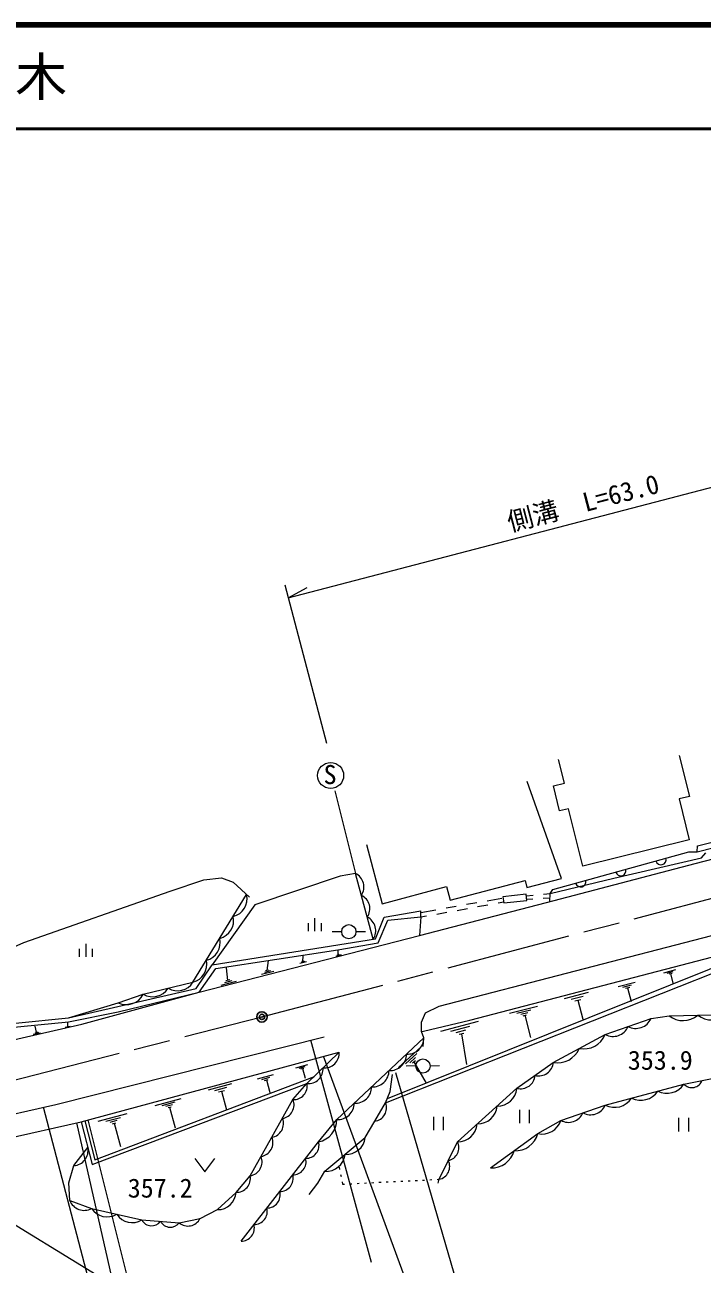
# Model space of a CAD drawing. Units: millimetres, scale not verified. Extents: x 40000 to 680000, y 20000 to 380000.
# Drawn here: x 435954 to 501072, y 260901 to 380000 of the extents above; entities that cross this region are included whole.
import ezdxf
from ezdxf.enums import TextEntityAlignment as Align

# ---------------------------------------------------------------- set-up
doc = ezdxf.new("R2010")
doc.units = ezdxf.units.MM
doc.header["$LTSCALE"] = 1000
doc.header["$PDMODE"] = 32
doc.header["$PDSIZE"] = 500
doc.linetypes.add('CHAIN', pattern=[18.5, 12, -1.5, 3.5, -1.5])
for name, color, linetype, lineweight in [('M-BGD', 7, 'Continuous', 13), ('M-BMK', 2, 'CHAIN', 13), ('M-BMK-SRVR', 3, 'Continuous', 25), ('M-STR-HTXT', 7, 'Continuous', 13), ('M-TTL', 2, 'Continuous', 140), ('M-TTL-LINE', 7, 'Continuous', 50)]:
    doc.layers.add(name, color=color, linetype=linetype, lineweight=lineweight)
doc.layers.add('M-TTL-TXT', color=7, linetype='Continuous')
doc.styles.add('ＭＳ ゴシック', font='')
doc.styles.get('ＭＳ ゴシック').set_extended_font_data('MS Gothic')

msp = doc.modelspace()

# ---------------------------------------------------------------- linework, layer by layer
at = {"layer": 'M-BGD'}
for p, q in [((465765, 306379), (467736, 298447)), ((487541, 297971), (484258, 307270)), ((469448, 292146), (467736, 298447)), ((478421, 295486), (479406, 295660)), ((479482, 295265), (480465, 295445)), ((480390, 295834), (481823, 296088)), ((481449, 295625), (481995, 295725)), ((484156, 296297), (484810, 296365)), ((484191, 295966), (484800, 296009)), ((485798, 296080), (486407, 296123)), ((485805, 296468), (486459, 296535)), ((486416, 295748), (486459, 296535)), ((474017, 294266), (473885, 292500)), ((474017, 294266), (474039, 294861)), ((474017, 294266), (474563, 294365)), ((474034, 294711), (475467, 294964)), ((475547, 294545), (476531, 294725)), ((476451, 295138), (477436, 295312)), ((477514, 294905), (478498, 295085)), ((463220, 292909), (463220, 293659)), ((463845, 292909), (463845, 294159)), ((464470, 292909), (464470, 293659)), ((465511, 292888), (466425, 292888)), ((467804, 292888), (468718, 292888)), ((441214, 290451), (441214, 291201)), ((441839, 290451), (441839, 291701)), ((442464, 290451), (442464, 291201)), ((466354, 290614), (465838, 290481)), ((466211, 290633), (465954, 290566)), ((466134, 290667), (466005, 290634)), ((466069, 290651), (466071, 291076)), ((459247, 289122), (459369, 290085)), ((463042, 289955), (462387, 289786)), ((462861, 289979), (462534, 289894)), ((462763, 290023), (462599, 289981)), ((462681, 290002), (462721, 290541)), ((455650, 288220), (455283, 288125)), ((455467, 288172), (455332, 289380)), ((459895, 289039), (458721, 288736)), ((459571, 289081), (458984, 288929)), ((459394, 289160), (459100, 289085)), ((497390, 288914), (498542, 289211)), ((497708, 288873), (498283, 289022)), ((497881, 288795), (498169, 288869)), ((498025, 288832), (498263, 287911)), ((456278, 288068), (454807, 287689)), ((455872, 288120), (455137, 287931)), ((487844, 286439), (490147, 287033)), ((492977, 287589), (494635, 288017)), ((493434, 287530), (494263, 287744)), ((493684, 287418), (494099, 287525)), ((493892, 287472), (494233, 286146)), ((488479, 286357), (489631, 286654)), ((488826, 286201), (489402, 286350)), ((489114, 286276), (489590, 284433)), ((482534, 285019), (485225, 285713)), ((483253, 285013), (484598, 285360)), ((483635, 284920), (484308, 285094)), ((483850, 284784), (484186, 284871)), ((484018, 284828), (484573, 282675)), ((437083, 283187), (436965, 283770)), ((440315, 283756), (439848, 283661)), ((440081, 283708), (440100, 284184)), ((475945, 283310), (479568, 284244)), ((476913, 283302), (478724, 283769)), ((437477, 283115), (436749, 282967)), ((437280, 283151), (436916, 283077)), ((437175, 283206), (436992, 283168)), ((469271, 261078), (463459, 282427)), ((477428, 283177), (478334, 283411)), ((477717, 282994), (478170, 283111)), ((477943, 283053), (478426, 280099)), ((471873, 279816), (474063, 281788)), ((472552, 280163), (473647, 281149)), ((462008, 279781), (463162, 280093)), ((462327, 279744), (462904, 279899)), ((472627, 279979), (473541, 279980)), ((472957, 280263), (473505, 280756)), ((473226, 280241), (473500, 280487)), ((473363, 280364), (474529, 278314)), ((474920, 279979), (475834, 279980)), ((458333, 278710), (459854, 279120)), ((458754, 278660), (459514, 278866)), ((462503, 279667), (462791, 279745)), ((462647, 279706), (462896, 278783)), ((453615, 277672), (455862, 278279)), ((454237, 277599), (455361, 277902)), ((454579, 277450), (455141, 277602)), ((454860, 277526), (455345, 275727)), ((458985, 278560), (459365, 278662)), ((459175, 278611), (459504, 277395)), ((448501, 276153), (450989, 276824)), ((449168, 276155), (450412, 276491)), ((443690, 253371), (437743, 275987)), ((443000, 274632), (445791, 275385)), ((449523, 276073), (450146, 276241)), ((449724, 275949), (450035, 276033)), ((449879, 275991), (450417, 274000)), ((483496, 275747), (483496, 274447)), ((484471, 274447), (484471, 275747)), ((443748, 274634), (445143, 275011)), ((444147, 274542), (444844, 274731)), ((444371, 274403), (444720, 274497)), ((444546, 274450), (445148, 272217)), ((475229, 275077), (475229, 273777)), ((476204, 273777), (476204, 275077)), ((498799, 274965), (498799, 273665)), ((499774, 273665), (499774, 274965)), ((452303, 271063), (453259, 269789)), ((453259, 269789), (454214, 271063)), ((466162, 270235), (466210, 270002)), ((466313, 269513), (466353, 269317)), ((466456, 268828), (466504, 268595)), ((466504, 268595), (466699, 268605)), ((467198, 268630), (467398, 268640)), ((467898, 268666), (468097, 268676)), ((468597, 268701), (468796, 268711)), ((469296, 268736), (469495, 268746)), ((469995, 268771), (470195, 268782)), ((470694, 268807), (470894, 268817)), ((471393, 268842), (471593, 268852)), ((472092, 268877), (472292, 268887)), ((472791, 268913), (472991, 268923)), ((473490, 268948), (473690, 268958)), ((474189, 268983), (474389, 268993)), ((474889, 269018), (475088, 269029)), ((475588, 269054), (475783, 269064))]:
    msp.add_line(p, q, dxfattribs=at)
for points in [[(498864, 309799), (499837, 305854), (498841, 305608), (499808, 301686), (489582, 299164), (488225, 304668), (487360, 304455), (486767, 306860), (487820, 307120), (487262, 309385)], [(473885, 292500), (486825, 295854), (500395, 299395), (516501, 303574), (522062, 304865)], [(500576, 300520), (503985, 301381), (504427, 302043), (504912, 302153), (515393, 304470)], [(500576, 300520), (500609, 301116), (503687, 301877)], [(468804, 301221), (470304, 295546), (476492, 297182), (476836, 295881), (484041, 297785), (484223, 297094), (487541, 297971)], [(486459, 296535), (486708, 296911), (499782, 300520), (500576, 300520)], [(486459, 296535), (492579, 298003), (500993, 299945), (501405, 300416)], [(421639, 280681), (430866, 288462), (434573, 291243), (435864, 291805), (449931, 296737), (453175, 297829), (454863, 298028), (455988, 297597), (457544, 296174)], [(467736, 298447), (466280, 298204), (458071, 295424), (453982, 289665)], [(444931, 286006), (447349, 286841), (452116, 287999), (457280, 296416)], [(474241, 281829), (474313, 282661), (474079, 283261), (474079, 284153), (474484, 285072), (475781, 285694), (501995, 292477), (516642, 296368), (517723, 295693), (518183, 294882), (518284, 294071)], [(416743, 278896), (421961, 280011), (425050, 282703), (440147, 284189), (444946, 285153), (452728, 287050), (454331, 289330), (466052, 291110), (469913, 291794), (470862, 293957), (474017, 294266)], [(440154, 284571), (452422, 287400), (453982, 289665), (469663, 292180), (470502, 294255), (474039, 294861)], [(470804, 276822), (509605, 292399), (518307, 294554)], [(470636, 276396), (510420, 292152), (518284, 294071)], [(421961, 280011), (431464, 281688), (441426, 283972), (452728, 287050), (473885, 292500)], [(474079, 283261), (474286, 283285), (478730, 284354), (509605, 292399)], [(475693, 268685), (475783, 269064), (477548, 272667), (483259, 277802), (486755, 280288), (491745, 282963), (496150, 284504), (497880, 284774), (503393, 284909), (506176, 285450), (508879, 286368), (512243, 288003), (517824, 291719)], [(480722, 270157), (485263, 273454), (487479, 274724), (491749, 276183), (499315, 278210), (502829, 278913), (507126, 279940), (509382, 280643), (513247, 282642), (514949, 283967), (516057, 285723), (516814, 287345)], [(416708, 279281), (421612, 280386), (424848, 283049), (440154, 284571), (444931, 286006)], [(418232, 272126), (423948, 272936), (431812, 274639), (438947, 276260), (464728, 282746)], [(456738, 263122), (464197, 272662), (465953, 274806), (474313, 282661)], [(417620, 269661), (419306, 269775), (426549, 271261), (441358, 274585), (466178, 281284)], [(440277, 267014), (442367, 266257), (447214, 265158), (450799, 264888), (452799, 265284), (454474, 266149), (456258, 267806), (457627, 269392), (459717, 273103), (461735, 276724), (463073, 278260), (466178, 281284)], [(441716, 274681), (442672, 270940), (463811, 278945)], [(470636, 276396), (471068, 277495), (471285, 279116)], [(441358, 274585), (442438, 270477), (463073, 278260)], [(464793, 269826), (468684, 273081), (469597, 274654), (470636, 276396)], [(440277, 267014), (440187, 268707), (440674, 270383), (442010, 272104)], [(463291, 267592), (464120, 268685), (464793, 269826)], [(426092, 256727), (423781, 258146), (423283, 257334), (418244, 260428), (423491, 268973), (428142, 266117), (428504, 266706), (430047, 265759), (430930, 267199), (444638, 258782)]]:
    msp.add_lwpolyline(points, dxfattribs=at)
msp.add_lwpolyline([(481908, 296215), (481993, 295620), (484203, 295855), (484138, 296470)], close=True, dxfattribs=at)
for centre, radius in [((465354, 307861), 1250), ((467107, 292852), 683), ((474223, 279943), 683)]:
    msp.add_circle(centre, radius, dxfattribs=at)
for centre, radius, start, end in [((497101, 299780), 500, 195.4318, 15.4318), ((467120, 297152), 1434, 325.84676, 64.55257), ((489389, 297651), 500, 195.4318, 15.4318), ((493245, 298716), 500, 195.4318, 15.4318), ((455548, 296030), 1774, 284.36687, 12.57281), ((467690, 295051), 1434, 325.84676, 64.55257), ((454257, 293926), 1774, 284.36687, 12.57281), ((468261, 292951), 1434, 325.84676, 64.55257), ((452966, 291821), 1774, 284.36687, 12.57281), ((451675, 289717), 1774, 284.36687, 12.57281), ((448245, 288348), 1754, 239.2944, 328.02791), ((450628, 288928), 1754, 239.2944, 328.02791), ((445688, 287733), 1886, 246.3451, 331.74683), ((499218, 286458), 2151, 231.53584, 311.27222), ((501974, 286526), 2151, 231.53584, 311.27222), ((492480, 284397), 1611, 242.87649, 335.67228), ((494682, 285167), 1611, 242.87649, 335.67228), ((472747, 282652), 1566, 266.11551, 0.32057), ((489669, 283840), 2254, 259.28909, 337.10252), ((464757, 281190), 1424, 264.69797, 3.7862), ((471075, 281081), 1566, 266.11551, 0.32057), ((487174, 282503), 2254, 259.28909, 337.10252), ((485359, 280400), 1400, 255.42842, 355.42312), ((463204, 279678), 1424, 264.69797, 3.7862), ((469403, 279510), 1566, 266.11551, 0.32057), ((483612, 279156), 1400, 255.42842, 355.42312), ((461810, 278009), 1287, 266.64586, 11.24452), ((467731, 277939), 1566, 266.11551, 0.32057), ((481379, 277978), 1888, 269.28368, 354.6308), ((495156, 278602), 1955, 243.08508, 326.90507), ((497678, 279278), 1955, 243.08508, 326.90507), ((500085, 278928), 1052, 222.96716, 339.6527), ((460511, 276220), 1324, 279.36324, 22.38244), ((466059, 276368), 1566, 266.11551, 0.32057), ((469448, 275923), 1278, 276.6849, 21.67858), ((492633, 277926), 1955, 243.08508, 326.90507), ((479476, 276267), 1888, 269.28368, 354.6308), ((488215, 276057), 1523, 241.06083, 336.67717), ((490350, 276786), 1523, 241.06083, 336.67717), ((459502, 274410), 1324, 279.36324, 22.38244), ((463783, 274792), 2170, 280.99317, 0.3494), ((477572, 274555), 1888, 269.28368, 354.6308), ((485684, 275287), 1881, 257.05853, 342.58161), ((458425, 272609), 1384, 280.31057, 20.92111), ((466840, 273309), 1859, 266.87946, 352.94009), ((483118, 274020), 2218, 266.75021, 345.22338), ((440601, 271819), 1438, 272.89304, 11.4722), ((462970, 272340), 1268, 269.26429, 14.69416), ((476428, 272099), 1256, 280.9092, 26.88109), ((480848, 272371), 2218, 266.75021, 345.22338), ((457380, 270753), 1384, 280.31057, 20.92111), ((461727, 270750), 1268, 269.26429, 14.69416), ((464894, 271682), 1859, 266.87946, 352.94009), ((475545, 270297), 1256, 280.9092, 26.88109), ((456302, 269153), 1347, 268.14935, 10.22048), ((460483, 269160), 1268, 269.26429, 14.69416), ((441658, 267561), 1485, 201.64951, 298.54299), ((454527, 267880), 1732, 268.24549, 357.5567), ((459240, 267570), 1268, 269.26429, 14.69416), ((443865, 267244), 1794, 213.37795, 301.06876), ((446288, 266694), 1794, 213.37795, 301.06876), ((457997, 265980), 1268, 269.26429, 14.69416), ((448152, 265647), 1058, 207.51849, 323.86025), ((449945, 265512), 1058, 207.51849, 323.86025), ((451646, 265860), 1289, 228.95448, 333.46679), ((456754, 264390), 1268, 269.26429, 14.69416)]:
    msp.add_arc(centre, radius, start, end, dxfattribs=at)
at = {"layer": 'M-BMK'}
msp.add_lwpolyline([(433402, 278206), (458753, 284663), (556153, 310362)], dxfattribs=at)
at = {"layer": 'M-BMK-SRVR'}
msp.add_circle((458753, 284663), 500, dxfattribs=at)
msp.add_point((458753, 284663), dxfattribs=at)
at = {"layer": 'M-STR-HTXT'}
for p, q in [((461287, 324942), (523301, 341132)), ((464992, 310947), (460970, 326139)), ((461287, 324942), (463096, 325931)), ((476056, 250014), (464674, 280878)), ((480149, 249915), (471621, 279290)), ((448311, 242002), (440965, 274497)), ((442018, 274763), (450115, 242344))]:
    msp.add_line(p, q, dxfattribs=at)
at = {"layer": 'M-TTL'}
msp.add_line((680000, 380000), (40000, 380000), dxfattribs=at)
at = {"layer": 'M-TTL-LINE'}
msp.add_line((40000, 370000), (680000, 370000), dxfattribs=at)

# ---------------------------------------------------------------- texts
at = {"layer": 'M-BGD', "style": 'ＭＳ ゴシック'}
for s, p in [('S', (464675, 306488)), ('353.9', (493925, 279039)), ('357.2', (445853, 266751))]:
    msp.add_text(s, height=1833, dxfattribs=at).set_placement(p, align=Align.BOTTOM_LEFT)
at = {"layer": 'M-STR-HTXT', "style": 'ＭＳ ゴシック'}
msp.add_text('側溝\u3000L=63.0', height=1833, rotation=14.632, dxfattribs=at).set_placement((482741, 330752), align=Align.BOTTOM_LEFT)
at = {"layer": 'M-TTL-TXT', "style": 'ＭＳ ゴシック'}
msp.add_text('山口市徳地柚木', height=3666, dxfattribs=at).set_placement((405024, 375000), align=Align.MIDDLE_LEFT)

doc.saveas('drawing.dxf')
